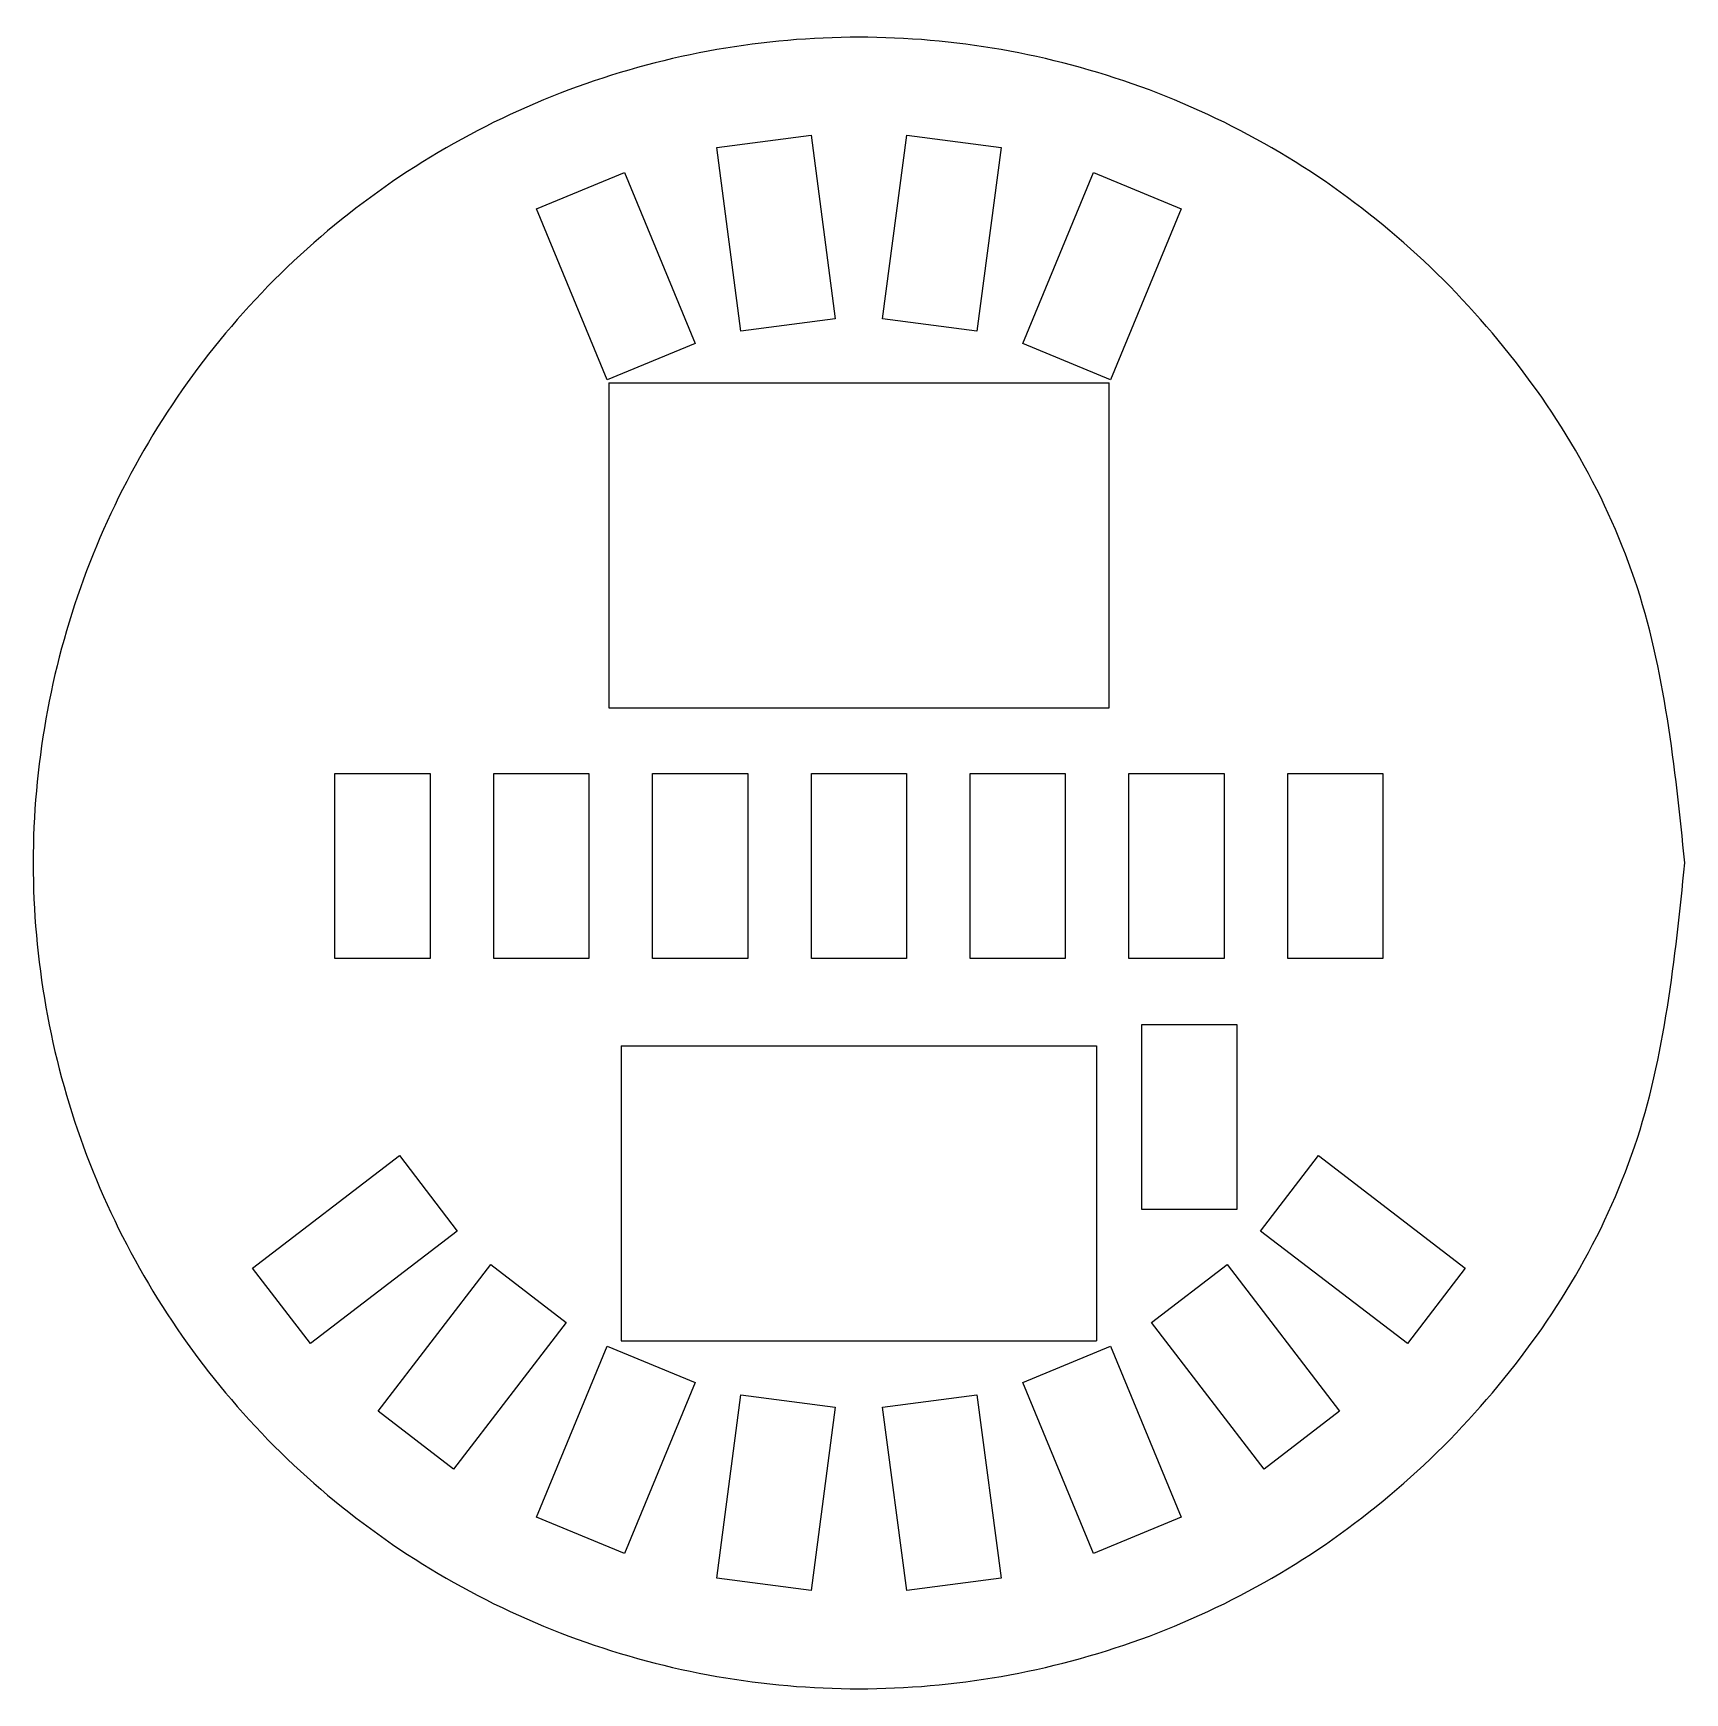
# Model space of a CAD drawing. Extents: x 0 to 33, y -0.1 to 33.1.
import ezdxf

# ---------------------------------------------------------------- set-up
doc = ezdxf.new("R2010")
doc.units = 0
doc.layers.add('Layer_1', color=7, linetype='CONTINUOUS')

msp = doc.modelspace()

# ---------------------------------------------------------------- linework, layer by layer
at = {"layer": 'Layer_1', "color": 7}
for points in [[(13.69274, 30.837738), (15.57742, 31.086658)], [(15.57742, 31.086658), (16.06002, 27.416358)], [(17.00744, 27.416358), (17.49004, 31.086658)], [(17.49004, 31.086658), (19.37472, 30.837738)], [(14.17534, 27.169978), (13.69274, 30.837738)], [(19.37472, 30.837738), (18.89212, 27.169978)], [(16.06002, 27.416358), (14.17534, 27.169978)], [(18.89212, 27.169978), (17.00744, 27.416358)], [(11.53374, 26.136198), (21.53372, 26.136198)], [(11.53374, 26.136198), (11.53374, 19.636338)], [(21.53372, 19.636338), (21.53372, 26.136198)], [(11.53374, 19.636338), (21.53372, 19.636338)], [(12.4075, 14.622378), (12.4075, 18.323158)], [(12.4075, 18.323158), (14.30996, 18.323158)], [(14.30996, 18.323158), (14.30996, 14.622378)], [(18.7575, 18.323158), (20.65996, 18.323158)], [(18.7575, 14.622378), (18.7575, 18.323158)], [(20.65996, 18.323158), (20.65996, 14.622378)], [(25.1075, 14.622378), (25.1075, 18.323158)], [(25.1075, 18.323158), (27.00996, 18.323158)], [(27.00996, 18.323158), (27.00996, 14.622378)], [(14.30996, 14.622378), (12.4075, 14.622378)], [(20.65996, 14.622378), (18.7575, 14.622378)], [(27.00996, 14.622378), (25.1075, 14.622378)], [(22.1865, 9.605878), (22.1865, 13.306658)], [(22.1865, 13.306658), (24.08896, 13.306658)], [(24.08896, 13.306658), (24.08896, 9.605878)], [(11.78266, 12.882478), (11.78266, 6.982058)], [(11.78266, 12.882478), (21.2848, 12.882478)], [(21.2848, 12.882478), (21.2848, 6.982058)], [(24.08896, 9.605878), (22.1865, 9.605878)], [(22.38462, 7.350358), (23.89338, 8.506058)], [(23.89338, 8.506058), (26.14382, 5.572358)], [(24.6376, 4.414118), (22.38462, 7.350358)], [(11.78266, 6.982058), (21.2848, 6.982058)], [(10.08848, 3.456538), (11.50326, 6.875378)], [(11.50326, 6.875378), (13.2584, 6.148938)], [(13.2584, 6.148938), (11.84362, 2.730098)], [(17.00744, 5.656178), (18.89212, 5.902558)], [(17.49004, 1.985878), (17.00744, 5.656178)], [(18.89212, 5.902558), (19.37472, 2.234798)], [(26.14382, 5.572358), (24.6376, 4.414118)], [(11.84362, 2.730098), (10.08848, 3.456538)], [(19.37472, 2.234798), (17.49004, 1.985878)]]:
    msp.add_lwpolyline(points, dxfattribs=at)
for points in [[(13.2584, 26.923598), (11.50326, 26.197158), (10.08848, 29.615998), (11.84362, 30.342438)], [(21.22384, 30.342438), (22.97898, 29.615998), (21.5642, 26.197158), (19.80906, 26.923598)], [(7.95996, 14.622378), (6.0575, 14.622378), (6.0575, 18.323158), (7.95996, 18.323158)], [(11.13496, 14.622378), (9.2325, 14.622378), (9.2325, 18.323158), (11.13496, 18.323158)], [(15.5825, 18.323158), (17.48496, 18.323158), (17.48496, 14.622378), (15.5825, 14.622378)], [(23.83496, 14.622378), (21.9325, 14.622378), (21.9325, 18.323158), (23.83496, 18.323158)], [(33.045, 16.534998)], [(5.56982, 6.926178), (4.41158, 8.432398), (7.34782, 10.685378), (8.50352, 9.176618)], [(28.65588, 8.432398), (27.49764, 6.926178), (24.56394, 9.176618), (25.71964, 10.685378)], [(9.17408, 8.506058), (10.68284, 7.350358), (8.42986, 4.414118), (6.92364, 5.572358)], [(22.97898, 3.456538), (21.22384, 2.730098), (19.80906, 6.148938), (21.5642, 6.875378)], [(14.17534, 5.902558), (16.06002, 5.656178), (15.57742, 1.985878), (13.69274, 2.234798)]]:
    msp.add_lwpolyline(points, close=True, dxfattribs=at)
msp.add_open_spline([(33.045, 16.534998), (32.847739, 14.604737), (32.45604, 10.771841), (29.417099, 5.706609), (24.967576, 1.940743), (19.457678, -0.056548), (13.611056, -0.056548), (8.108876, 1.940743), (3.62854, 5.706609), (0.704084, 10.771841), (-0.31699, 16.534998), (0.704084, 22.298155), (3.62854, 27.363386), (8.108876, 31.129253), (13.611056, 33.126543), (19.457678, 33.126543), (24.967576, 31.129253), (29.417099, 27.363386), (32.45604, 22.298155), (32.847739, 18.465258), (33.045, 16.534998)], degree=3, knots=[0, 0, 0, 0, 5.761398, 11.44034, 17.201738, 22.963136, 28.642078, 34.403476, 40.164874, 45.843816, 51.605214, 57.366612, 63.045554, 68.806952, 74.56835, 80.247292, 86.00869, 91.770088, 97.44903, 103.210428, 103.210428, 103.210428, 103.210428], dxfattribs=at)

doc.saveas('drawing.dxf')
